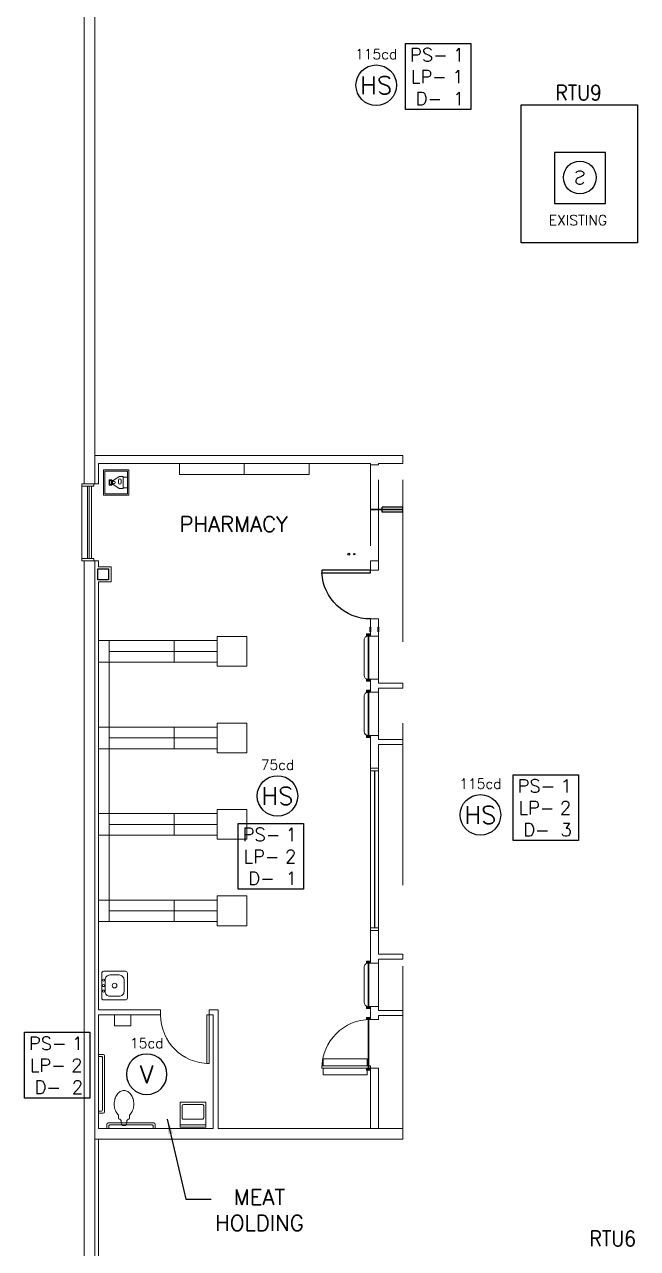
# Model space of a CAD drawing. Header units: inches. Extents: x 0 to 5040, y 0 to 3600.
# Drawn here: x 1580 to 2034, y 991 to 1897 of the extents above; entities that cross this region are included whole.
import ezdxf
from ezdxf.enums import TextEntityAlignment as Align

# ---------------------------------------------------------------- set-up
doc = ezdxf.new("R2010")
doc.units = ezdxf.units.IN
doc.header["$LTSCALE"] = 240
doc.header["$MEASUREMENT"] = 0
doc.linetypes.add('XFLOOR$0$base-fp$0$DASHED', pattern=[0.75, 0.5, -0.25])
doc.linetypes.add('XFLOOR$0$base-fp$0$HIDDEN', pattern=[0.375, 0.25, -0.125])
doc.layers.get('0').update_dxf_attribs({"linetype": 'CONTINUOUS'})
for name, color, linetype in [('A010-001$0$G-ANNO-SYMB', 3, 'CONTINUOUS'), ('EFP10-R$0$G-ANNO-TEXT', 2, 'CONTINUOUS'), ('INITIATING', 4, 'CONTINUOUS'), ('LEADER', 4, 'CONTINUOUS'), ('NOTIFICATION', 6, 'CONTINUOUS'), ('XFLOOR$0$base-fp$0$A-GLAZ-INTR', 8, 'CONTINUOUS'), ('XFLOOR$0$base-fp$0$S-COLS_EXST', 8, 'CONTINUOUS')]:
    doc.layers.add(name, color=color, linetype=linetype)
for name, color, linetype, lineweight in [('XFLOOR$0$base-fp$0$A-DOOR-INTR', 8, 'CONTINUOUS', 25), ('XFLOOR$0$base-fp$0$A-DOOR-INTR_EXST', 8, 'CONTINUOUS', 18), ('XFLOOR$0$base-fp$0$A-EQPM-EXTR_EXST', 8, 'CONTINUOUS', 18), ('XFLOOR$0$base-fp$0$A-EQPM-INTR_EXST', 8, 'CONTINUOUS', 18), ('XFLOOR$0$base-fp$0$A-FLOR-CMIL', 8, 'CONTINUOUS', 25), ('XFLOOR$0$base-fp$0$A-FLOR-PFIX_EXST', 8, 'CONTINUOUS', 18), ('XFLOOR$0$base-fp$0$A-GLAZ-EXTR_EXST', 8, 'CONTINUOUS', 18), ('XFLOOR$0$base-fp$0$A-GLAZ-INTR_EXST', 8, 'CONTINUOUS', 18), ('XFLOOR$0$base-fp$0$A-SOFF-INTR_EXST', 8, 'XFLOOR$0$base-fp$0$HIDDEN', 18), ('XFLOOR$0$base-fp$0$A-WALL-EXTR_EXST', 8, 'CONTINUOUS', 18), ('XFLOOR$0$base-fp$0$A-WALL-INTR', 8, 'CONTINUOUS', 35), ('XFLOOR$0$base-fp$0$A-WALL-INTR_EXST', 8, 'CONTINUOUS', 18), ('XFLOOR$0$base-fp$0$A-WALL-PHTI', 8, 'CONTINUOUS', 25)]:
    doc.layers.add(name, color=color, linetype=linetype, lineweight=lineweight)
doc.styles.add('A010-001$0$SIMPLEX', font='simplex.shx')
doc.styles.add('EFP10-R$0$SIMPLEX', font='simplex.shx', dxfattribs={"height": 11.25})
doc.styles.add('NORMAL', font='romans.shx')
doc.styles.add('ROMANS', font='romans.shx', dxfattribs={"width": 0.9})
doc.styles.add('SIMPLEX', font='simplex.shx', dxfattribs={"height": 0.09375})
doc.dimstyles.new('A010-001$0$WDS-DIMSTYLE$7', dxfattribs={"dimscale": 120, "dimtxt": 0.09375, "dimasz": 0.09375, "dimexe": 0.09375, "dimexo": 0.0625, "dimgap": 0.09375, "dimtad": 1, "dimzin": 11, "dimdsep": 46, "dimtxsty": 'A010-001$0$SIMPLEX', "dimcen": 0, "dimdle": 0.09375, "dimclrd": 1, "dimclre": 1, "dimclrt": 256, "dimadec": 0, "dimazin": 0, "dimtfac": 1, "dimtmove": 0, "dimatfit": 3, "dimfxl": 1, "dimtolj": 1, "dimtzin": 2, "dimarcsym": 0})

# ---------------------------------------------------------------- blocks, each defined once
blk = doc.blocks.new('XFLOOR$0$base-fp$0$A-FP-PH1 32M$0$a-wcv')
for p, q in [((4, 2), (5, 2)), ((7, 4), (9.65, 4)), ((4, -2), (5, -2)), ((7, -4), (9.65, -4))]:
    blk.add_line(p, q)
for centre, radius, start, end in [((4, 0), 2, 90, 270), ((5, 4), 2, 270, 0), ((15.78, -1.63), 8.32, 125.9633, 137.44668), ((16.77, -2.98), 10, 115.83797, 126.00249), ((17.49, -4.45), 11.63, 106.69701, 115.88218), ((17.88, -5.7), 12.95, 98.18654, 106.73912), ((17.99, -6.43), 13.68, 89.98098, 98.22575), ((18, -6.43), 13.68, 81.81578, 90.01873), ((18.11, -5.71), 12.95, 73.34828, 81.85439), ((18.49, -4.47), 11.65, 64.26072, 73.38973), ((19.21, -3), 10.03, 54.21094, 64.30426), ((20.19, -1.66), 8.36, 42.85688, 54.24978), ((21.24, -0.68), 6.92, 29.94782, 42.87322), ((22.14, -0.16), 5.88, 15.51177, 29.91406), ((22.66, 0), 5.34, 0.06529, 15.4133), ((22.66, 0.01), 5.34, 344.5867, 359.93471), ((5, -4), 2, 0, 90), ((15.79, 1.64), 8.33, 222.59335, 234.06479), ((16.77, 2.99), 10, 234.02565, 244.18077), ((17.49, 4.46), 11.64, 244.13665, 253.31442), ((17.88, 5.71), 12.95, 253.2724, 261.81885), ((17.99, 6.43), 13.68, 261.77972, 270.01898), ((18, 6.43), 13.68, 269.98127, 278.18422), ((18.11, 5.72), 12.95, 278.14561, 286.65172), ((18.49, 4.47), 11.65, 286.61027, 295.73928), ((19.21, 3.01), 10.03, 295.69574, 305.78906), ((20.19, 1.66), 8.36, 305.75022, 317.14312), ((21.24, 0.68), 6.92, 317.12678, 330.05218), ((22.14, 0.16), 5.88, 330.08594, 344.48823)]:
    blk.add_arc(centre, radius, start, end)
blk = doc.blocks.new('XFLOOR$0$base-fp$0$A-SINK')
for p, q in [((-9.125, 9.5), (9.125, 9.5)), ((-10.625, -8), (-10.625, 8)), ((10.625, -8), (10.625, 8)), ((-9.125, -9.5), (9.125, -9.5))]:
    blk.add_line(p, q)
blk.add_lwpolyline([(-4.375, 7), (4.375, 7, -0.4142136), (7.875, 3.5), (7.875, -3.5, -0.4142136), (4.375, -7), (-4.375, -7, -0.4142136), (-7.875, -3.5), (-7.875, 3.5, -0.4142136)], format="xyb", close=True)
for centre, radius in [((-4, 8.25), 0.75), ((0, 0), 1.75), ((0, 8.25), 0.75), ((4, 8.25), 0.75)]:
    blk.add_circle(centre, radius)
for centre, start, end in [((-9.125, 8), 90, 180), ((9.125, 8), 0, 90), ((-9.125, -8), 180, 270), ((9.125, -8), 270, 0)]:
    blk.add_arc(centre, 1.5, start, end)
blk = doc.blocks.new('XFLOOR$0$base-fp$0$A-DI3-0')
at = {"color": 0, "linetype": 'ByBlock', "lineweight": -2}
blk.add_lwpolyline([(0, 0), (0, 36), (1.75, 36), (1.75, 0)], close=True, dxfattribs=at)
blk.add_arc((0, 0.04), 36, 359.93227, 87.21373, dxfattribs=at)
blk = doc.blocks.new('XFLOOR')
at = {"layer": 'XFLOOR$0$base-fp$0$A-DOOR-INTR_EXST', "color": 8}
for p, q in [((170.02, 1384.09), (173.02, 1384.09)), ((170.02, 1382.59), (170.02, 1384.09)), ((170.5, 1382.59), (170.02, 1382.59)), ((170.25, 1382.81), (170.25, 1383.86)), ((170.25, 1383.86), (172.8, 1383.86)), ((170.5, 1382.81), (170.25, 1382.81)), ((170.5, 1382.81), (170.5, 1382.59)), ((170.88, 1383.61), (170.88, 1382.94)), ((172.2, 1383.61), (170.88, 1383.61)), ((170.88, 1382.94), (172.2, 1382.94)), ((171.29, 1350.24), (171.29, 1382.94)), ((171.79, 1382.94), (171.79, 1350.24)), ((172.2, 1382.94), (172.2, 1383.61)), ((172.8, 1382.81), (172.53, 1382.81)), ((172.53, 1382.81), (172.53, 1382.59)), ((173.02, 1382.59), (172.53, 1382.59)), ((172.8, 1383.86), (172.8, 1382.81)), ((173.02, 1384.09), (173.02, 1382.59)), ((170.02, 1350.59), (170.02, 1349.09)), ((170.5, 1350.59), (170.02, 1350.59)), ((170.5, 1350.36), (170.25, 1350.36)), ((170.25, 1350.36), (170.25, 1349.31)), ((170.5, 1350.36), (170.5, 1350.59)), ((170.88, 1350.24), (172.2, 1350.24)), ((170.88, 1349.56), (170.88, 1350.24)), ((172.2, 1350.24), (172.2, 1349.56)), ((173.02, 1350.59), (172.53, 1350.59)), ((172.53, 1350.36), (172.53, 1350.59)), ((172.8, 1350.36), (172.53, 1350.36)), ((172.8, 1349.31), (172.8, 1350.36)), ((173.02, 1349.09), (173.02, 1350.59)), ((170.02, 1349.09), (173.02, 1349.09)), ((170.02, 1340.96), (170.02, 1342.46)), ((170.02, 1342.46), (173.02, 1342.46)), ((170.5, 1340.96), (170.02, 1340.96)), ((170.25, 1349.31), (172.8, 1349.31)), ((170.25, 1342.24), (172.8, 1342.24)), ((170.25, 1341.19), (170.25, 1342.24)), ((170.5, 1341.19), (170.25, 1341.19)), ((170.5, 1341.19), (170.5, 1340.96)), ((172.2, 1349.56), (170.88, 1349.56)), ((172.2, 1341.99), (170.88, 1341.99)), ((170.88, 1341.99), (170.88, 1341.31)), ((170.88, 1341.31), (172.2, 1341.31)), ((171.29, 1308.61), (171.29, 1341.31)), ((171.79, 1341.31), (171.79, 1308.61)), ((172.2, 1341.31), (172.2, 1341.99)), ((172.53, 1341.19), (172.53, 1340.96)), ((172.8, 1341.19), (172.53, 1341.19)), ((173.02, 1340.96), (172.53, 1340.96)), ((172.8, 1342.24), (172.8, 1341.19)), ((173.02, 1342.46), (173.02, 1340.96)), ((170.02, 1308.96), (170.02, 1307.46)), ((170.5, 1308.96), (170.02, 1308.96)), ((170.02, 1307.46), (173.02, 1307.46)), ((170.5, 1308.74), (170.25, 1308.74)), ((170.25, 1308.74), (170.25, 1307.69)), ((170.25, 1307.69), (172.8, 1307.69)), ((170.5, 1308.74), (170.5, 1308.96)), ((170.88, 1308.61), (172.2, 1308.61)), ((170.88, 1307.94), (170.88, 1308.61)), ((172.2, 1307.94), (170.88, 1307.94)), ((172.2, 1308.61), (172.2, 1307.94)), ((173.02, 1308.96), (172.53, 1308.96)), ((172.53, 1308.74), (172.53, 1308.96)), ((172.8, 1308.74), (172.53, 1308.74)), ((172.8, 1307.69), (172.8, 1308.74)), ((173.02, 1307.46), (173.02, 1308.96)), ((171.29, 1108.11), (171.29, 1140.81)), ((171.79, 1140.81), (171.79, 1108.11)), ((51.77, 1102.21), (51.77, 1066.21)), ((53.52, 1102.21), (51.77, 1102.21)), ((53.52, 1066.21), (53.52, 1102.21)), ((171.29, 1062.49), (171.29, 1099.19)), ((171.79, 1099.19), (171.79, 1062.49)), ((170.52, 1069.71), (138.02, 1069.71)), ((138.02, 1064.59), (138.02, 1069.71)), ((170.52, 1064.59), (170.52, 1069.71)), ((51.77, 1066.21), (53.52, 1066.21)), ((137.02, 1064.59), (173.02, 1064.59)), ((137.02, 1062.84), (137.02, 1064.59)), ((173.02, 1062.84), (137.02, 1062.84)), ((138.02, 1062.84), (138.02, 1057.71)), ((170.52, 1062.84), (170.52, 1057.71)), ((170.88, 1061.81), (170.88, 1062.49)), ((170.88, 1062.49), (172.2, 1062.49)), ((172.2, 1061.81), (170.88, 1061.81)), ((172.2, 1062.49), (172.2, 1061.81)), ((173.02, 1062.84), (173.02, 1064.59)), ((170.52, 1057.71), (138.02, 1057.71))]:
    blk.add_line(p, q, dxfattribs=at)
for points in [[(172.8, 1140.69), (172.53, 1140.69), (172.53, 1140.46), (173.02, 1140.46), (173.02, 1141.96), (170.02, 1141.96), (170.02, 1140.46), (170.5, 1140.46), (170.5, 1140.69), (170.25, 1140.69), (170.25, 1141.74), (172.8, 1141.74), (172.8, 1140.69)], [(170.02, 1106.96), (173.02, 1106.96), (173.02, 1108.46), (172.53, 1108.46), (172.53, 1108.24), (172.8, 1108.24), (172.8, 1107.19), (170.25, 1107.19), (170.25, 1108.24), (170.5, 1108.24), (170.5, 1108.46), (170.02, 1108.46), (170.02, 1106.96)], [(172.8, 1099.06), (172.53, 1099.06), (172.53, 1098.84), (173.02, 1098.84), (173.02, 1100.34), (170.02, 1100.34), (170.02, 1098.84), (170.5, 1098.84), (170.5, 1099.06), (170.25, 1099.06), (170.25, 1100.11), (172.8, 1100.11), (172.8, 1099.06)]]:
    blk.add_lwpolyline(points, dxfattribs=at)
for points in [[(172.2, 1140.81), (172.2, 1141.49), (170.88, 1141.49), (170.88, 1140.81)], [(172.2, 1107.44), (170.88, 1107.44), (170.88, 1108.11), (172.2, 1108.11)], [(172.2, 1099.19), (172.2, 1099.86), (170.88, 1099.86), (170.88, 1099.19)], [(170.02, 1062.84), (170.02, 1061.34), (173.02, 1061.34), (173.02, 1062.84), (172.53, 1062.84), (172.53, 1062.61), (172.8, 1062.61), (172.8, 1061.56), (170.25, 1061.56), (170.25, 1062.61), (170.5, 1062.61), (170.5, 1062.84)]]:
    blk.add_lwpolyline(points, close=True, dxfattribs=at)
for centre, start, end in [((53.53, 1102.21), 180.00416, 269.99584), ((173.03, 1062.83), 90.00416, 179.99584)]:
    blk.add_arc(centre, 36, start, end, dxfattribs=at)
at = {"layer": 'XFLOOR$0$base-fp$0$A-EQPM-EXTR_EXST', "color": 8}
for p, q in [((-18.76, 1496.21), (-18.76, 1497.71)), ((-18.76, 1496.21), (-18.76, 1494.71)), ((-18.51, 1496.96), (-13.01, 1500.71)), ((-18.51, 1496.21), (-18.51, 1496.96)), ((-18.51, 1496.21), (-18.51, 1495.46)), ((-18.51, 1495.46), (-13.01, 1491.71)), ((-13.51, 1497.96), (-13.51, 1495.96)), ((-10.01, 1500.71), (-13.01, 1500.71)), ((-11.51, 1497.96), (-11.51, 1495.96)), ((-10.01, 1500.71), (-10.01, 1496.21)), ((-7.01, 1500.21), (-10.01, 1500.21)), ((-10.01, 1491.71), (-10.01, 1496.21)), ((-7.01, 1500.21), (-7.01, 1496.21)), ((-7.01, 1492.21), (-7.01, 1496.21)), ((-10.01, 1491.71), (-13.01, 1491.71)), ((-7.01, 1492.21), (-10.01, 1492.21))]:
    blk.add_line(p, q, dxfattribs=at)
at = {"layer": 'XFLOOR$0$base-fp$0$A-EQPM-EXTR_EXST', "color": 8, "flags": 128}
for points in [[(-20.01, 1496.21), (-20.01, 1497.71), (-17.41, 1497.71)], [(-20.01, 1496.21), (-20.01, 1494.71), (-17.41, 1494.71)]]:
    blk.add_lwpolyline(points, dxfattribs=at)
at = {"layer": 'XFLOOR$0$base-fp$0$A-EQPM-EXTR_EXST', "color": 8}
blk.add_circle((-17.01, 1496.21), 1, dxfattribs=at)
for centre, start, end in [((-12.51, 1497.96), 0, 180), ((-12.51, 1495.96), 180, 0)]:
    blk.add_arc(centre, 1, start, end, dxfattribs=at)
at = {"layer": 'XFLOOR$0$base-fp$0$A-EQPM-INTR_EXST', "color": 8}
for p, q in [((-24.76, 1505.59), (-6.01, 1505.59)), ((-24.76, 1486.84), (-24.76, 1505.59)), ((-23.76, 1504.59), (-7.01, 1504.59)), ((-23.76, 1487.84), (-23.76, 1504.59)), ((-7.01, 1504.59), (-7.01, 1487.84)), ((-6.01, 1505.59), (-6.01, 1486.84)), ((31.52, 1502.21), (31.52, 1510.21)), ((79.52, 1502.21), (79.52, 1510.21)), ((127.52, 1502.21), (127.52, 1510.21)), ((-20.39, 1494.21), (-20.39, 1498.21)), ((-20.39, 1498.21), (-18.39, 1498.21)), ((-18.39, 1498.21), (-18.39, 1494.21)), ((127.52, 1502.21), (31.52, 1502.21)), ((-6.01, 1486.84), (-24.76, 1486.84)), ((-7.01, 1487.84), (-23.76, 1487.84)), ((-18.39, 1494.21), (-20.39, 1494.21)), ((173.02, 1436.71), (173.02, 1438.21)), ((-28.48, 1379.21), (59.52, 1379.21)), ((-28.48, 1363.21), (-28.48, 1379.21)), ((-20.48, 1171.21), (-20.48, 1379.21)), ((27.52, 1363.21), (27.52, 1379.21)), ((59.52, 1360.21), (59.52, 1382.21)), ((81.52, 1382.21), (59.52, 1382.21)), ((81.52, 1360.21), (81.52, 1382.21)), ((168.27, 1353.59), (168.27, 1379.59)), ((171.27, 1382.59), (179.02, 1382.59)), ((179.02, 1382.59), (179.02, 1350.59)), ((59.52, 1371.21), (-20.48, 1371.21)), ((-28.48, 1363.21), (59.52, 1363.21)), ((59.52, 1360.21), (81.52, 1360.21)), ((179.02, 1350.59), (171.27, 1350.59)), ((171.27, 1340.96), (179.02, 1340.96)), ((179.02, 1340.96), (179.02, 1308.96)), ((168.27, 1311.96), (168.27, 1337.96)), ((-28.48, 1299.21), (-28.48, 1315.21)), ((-28.48, 1315.21), (59.52, 1315.21)), ((27.52, 1299.21), (27.52, 1315.21)), ((81.52, 1318.21), (59.52, 1318.21)), ((59.52, 1296.21), (59.52, 1318.21)), ((81.52, 1296.21), (81.52, 1318.21)), ((59.52, 1307.21), (-20.48, 1307.21)), ((179.02, 1308.96), (171.27, 1308.96)), ((-28.48, 1299.21), (59.52, 1299.21)), ((59.52, 1296.21), (81.52, 1296.21)), ((-28.48, 1235.21), (-28.48, 1251.21)), ((-28.48, 1251.21), (59.52, 1251.21)), ((27.52, 1235.21), (27.52, 1251.21)), ((81.52, 1254.21), (59.52, 1254.21)), ((59.52, 1232.21), (59.52, 1254.21)), ((81.52, 1232.21), (81.52, 1254.21)), ((59.52, 1243.21), (-20.48, 1243.21)), ((-28.48, 1235.21), (59.52, 1235.21)), ((59.52, 1232.21), (81.52, 1232.21)), ((-28.48, 1187.21), (59.52, 1187.21)), ((-28.48, 1171.21), (-28.48, 1187.21)), ((27.52, 1171.21), (27.52, 1187.21)), ((81.52, 1190.21), (59.52, 1190.21)), ((59.52, 1168.21), (59.52, 1190.21)), ((81.52, 1168.21), (81.52, 1190.21)), ((59.52, 1179.21), (-20.48, 1179.21)), ((-28.48, 1171.21), (59.52, 1171.21)), ((59.52, 1168.21), (81.52, 1168.21)), ((168.27, 1111.46), (168.27, 1137.46)), ((171.27, 1140.46), (179.02, 1140.46)), ((179.02, 1140.46), (179.02, 1108.46)), ((179.02, 1108.46), (171.27, 1108.46)), ((-16.48, 1102.21), (-4.48, 1102.21)), ((-16.48, 1094.21), (-16.48, 1102.21)), ((-4.48, 1102.21), (-4.48, 1094.21)), ((-4.48, 1094.21), (-16.48, 1094.21)), ((-24.98, 1072.96), (-28.48, 1072.96)), ((-28.48, 1071.46), (-26.23, 1071.46)), ((-25.48, 1070.71), (-25.48, 1031.71)), ((-23.98, 1030.46), (-23.98, 1071.96)), ((-26.23, 1030.96), (-28.48, 1030.96)), ((-28.48, 1029.46), (-24.98, 1029.46)), ((-22.23, 1018.22), (-22.23, 1021.22)), ((-21.23, 1022.22), (12.52, 1022.22)), ((-20.73, 1019.97), (-20.73, 1018.22)), ((11.27, 1020.72), (-19.98, 1020.72)), ((12.02, 1018.22), (12.02, 1019.97)), ((13.52, 1021.22), (13.52, 1018.22))]:
    blk.add_line(p, q, dxfattribs=at)
for centre, radius, start, end in [((171.27, 1379.59), 2.99, 89.88741, 180.11259), ((171.27, 1353.59), 3, 180.01478, 269.98522), ((171.27, 1337.97), 2.99, 89.88741, 180.11259), ((171.27, 1311.96), 3, 180.01478, 269.98522), ((171.27, 1137.47), 2.99, 89.88741, 180.11259), ((171.27, 1111.46), 3, 180.01478, 269.98522), ((-26.22, 1070.72), 0.747, 359.76027, 90.23973), ((-24.98, 1071.96), 1, 0.01478, 89.98522), ((-26.23, 1031.72), 0.754, 270.26882, 359.73118), ((-24.98, 1030.46), 1, 270.01478, 359.98522), ((-21.23, 1021.22), 1, 90.01478, 179.98522), ((-19.98, 1019.97), 0.747, 89.76027, 180.23973), ((11.28, 1019.97), 0.747, 359.76027, 90.23973), ((12.52, 1021.22), 1, 0.01478, 89.98522)]:
    blk.add_arc(centre, radius, start, end, dxfattribs=at)
at = {"layer": 'XFLOOR$0$base-fp$0$A-FLOR-CMIL', "color": 8}
for centre, radius in [((157.02, 1443.21), 0.75), ((161.02, 1443.21), 0.438)]:
    blk.add_circle(centre, radius, dxfattribs=at)
at = {"layer": 'XFLOOR$0$base-fp$0$A-FLOR-PFIX_EXST', "color": 8}
for p, q in [((32.02, 1019.21), (32.02, 1037.71)), ((32.02, 1037.71), (51.02, 1037.71)), ((33.52, 1025.97), (33.52, 1034.96)), ((34.52, 1035.96), (48.52, 1035.96)), ((49.52, 1034.96), (49.52, 1025.97)), ((51.02, 1037.71), (51.02, 1019.21)), ((48.52, 1024.96), (34.52, 1024.96)), ((32.02, 1020.71), (51.02, 1020.71)), ((32.02, 1019.21), (51.02, 1019.21))]:
    blk.add_line(p, q, dxfattribs=at)
for centre, radius, start, end in [((34.52, 1034.96), 1, 90.01478, 179.98522), ((48.52, 1034.96), 1, 0.01478, 89.98522), ((34.52, 1025.96), 0.994, 179.63266, 270.36734), ((48.53, 1025.96), 0.994, 269.63266, 0.36734)]:
    blk.add_arc(centre, radius, start, end, dxfattribs=at)
at = {"layer": 'XFLOOR$0$base-fp$0$A-GLAZ-EXTR_EXST', "color": 8}
for p, q in [((-40.73, 1438.21), (-40.73, 1495.21)), ((-40.73, 1495.21), (-30.98, 1495.21)), ((-31.73, 1493.46), (-31.73, 1495.21)), ((-40.73, 1493.46), (-31.73, 1493.46)), ((-36.63, 1439.96), (-36.63, 1493.46)), ((-35.23, 1439.96), (-35.23, 1493.46)), ((-33.48, 1439.96), (-33.48, 1493.46)), ((-31.73, 1439.96), (-40.73, 1439.96)), ((-40.73, 1438.21), (-31.73, 1438.21)), ((-31.73, 1438.21), (-31.73, 1439.96))]:
    blk.add_line(p, q, dxfattribs=at)
at = {"layer": 'XFLOOR$0$base-fp$0$A-GLAZ-INTR', "color": 8}
for p, q in [((197.02, 1476.15), (172.96, 1476.15)), ((197.02, 1475.9), (172.96, 1475.9))]:
    blk.add_line(p, q, dxfattribs=at)
at = {"layer": 'XFLOOR$0$base-fp$0$A-GLAZ-INTR_EXST', "color": 8}
for p, q in [((173.02, 1164.71), (173.02, 1284.71)), ((179.02, 1282.71), (173.02, 1282.71)), ((176.02, 1166.71), (176.02, 1282.71)), ((176.27, 1166.71), (176.27, 1282.71)), ((179.02, 1164.71), (179.02, 1284.71)), ((173.02, 1166.71), (179.02, 1166.71))]:
    blk.add_line(p, q, dxfattribs=at)
at = {"layer": 'XFLOOR$0$base-fp$0$A-SOFF-INTR_EXST', "color": 8}
for p, q in [((173.02, 1509.21), (173.02, 1438.21)), ((179.02, 1438.21), (179.02, 1509.21))]:
    blk.add_line(p, q, dxfattribs=at)
at = {"layer": 'XFLOOR$0$base-fp$0$A-SOFF-INTR_EXST', "color": 8, "linetype": 'XFLOOR$0$base-fp$0$DASHED'}
blk.add_line((197.02, 1018.21), (197.02, 1510.21), dxfattribs=at)
at = {"layer": 'XFLOOR$0$base-fp$0$A-WALL-EXTR_EXST', "color": 8}
for p, q in [((-38.98, 2302.21), (-38.98, 1495.21)), ((-30.98, 2294.21), (-30.98, 1495.21)), ((-38.98, 1438.21), (-38.98, 374.21)), ((-30.98, 1438.21), (-30.98, 382.21))]:
    blk.add_line(p, q, dxfattribs=at)
at = {"layer": 'XFLOOR$0$base-fp$0$A-WALL-INTR', "color": 8}
for p, q in [((173.02, 1385.59), (173.02, 1389.21)), ((179.02, 1385.59), (179.02, 1389.21))]:
    blk.add_line(p, q, dxfattribs=at)
at = {"layer": 'XFLOOR$0$base-fp$0$A-WALL-INTR_EXST', "color": 8}
for p, q in [((197.02, 1516.21), (-30.98, 1516.21)), ((197.02, 1510.21), (197.02, 1516.21)), ((173.02, 1510.21), (-28.48, 1510.21)), ((-28.48, 1495.21), (-28.48, 1510.21)), ((179.02, 1509.21), (173.02, 1509.21)), ((197.02, 1510.21), (179.02, 1510.21)), ((179.02, 1509.21), (179.02, 1510.21)), ((-31.73, 1495.21), (-28.48, 1495.21)), ((-38.98, 1438.21), (-28.48, 1438.21)), ((-28.48, 1433.71), (-28.48, 1438.21)), ((-19.1, 1433.71), (-28.48, 1433.71)), ((-19.1, 1422.71), (-19.1, 1433.71)), ((173.02, 1438.21), (173.02, 1431.21)), ((179.02, 1438.21), (173.02, 1438.21)), ((179.02, 1438.21), (179.02, 1431.21)), ((-28.48, 1105.84), (-28.48, 1422.71)), ((-19.1, 1422.71), (-28.48, 1422.71)), ((179.02, 1431.21), (173.02, 1431.21)), ((179.02, 1395.21), (173.02, 1395.21)), ((173.02, 1389.21), (173.02, 1395.21)), ((179.02, 1389.21), (179.02, 1395.21)), ((173.02, 1382.59), (173.02, 1385.59)), ((179.02, 1382.59), (179.02, 1385.59)), ((173.02, 1340.96), (173.02, 1350.59)), ((179.02, 1347.59), (179.02, 1350.59)), ((197.02, 1347.59), (179.02, 1347.59)), ((197.02, 1343.96), (179.02, 1343.96)), ((179.02, 1340.96), (179.02, 1343.96)), ((197.02, 1347.59), (197.02, 1343.96)), ((173.02, 1284.71), (173.02, 1308.96)), ((179.02, 1308.96), (179.02, 1305.96)), ((197.02, 1305.96), (179.02, 1305.96)), ((197.02, 1305.96), (197.02, 1302.34)), ((197.02, 1302.34), (179.02, 1302.34)), ((179.02, 1284.71), (179.02, 1302.34)), ((173.02, 1284.71), (179.02, 1284.71)), ((173.02, 1164.71), (173.02, 1140.46)), ((179.02, 1164.71), (173.02, 1164.71)), ((179.02, 1164.71), (179.02, 1147.09)), ((197.02, 1147.09), (179.02, 1147.09)), ((197.02, 1143.46), (179.02, 1143.46)), ((179.02, 1143.46), (179.02, 1140.46)), ((197.02, 1147.09), (197.02, 1143.46)), ((-28.48, 1105.84), (17.52, 1105.84)), ((17.52, 1102.21), (17.52, 1105.84)), ((53.52, 1102.21), (53.52, 1105.84)), ((53.52, 1105.84), (60.15, 1105.84)), ((60.15, 1105.84), (60.15, 1018.21)), ((173.02, 1108.46), (173.02, 1098.84)), ((179.02, 1108.46), (173.02, 1108.46)), ((179.02, 1108.46), (179.02, 1105.46)), ((197.02, 1105.46), (179.02, 1105.46)), ((197.02, 1105.46), (197.02, 1101.84)), ((-28.48, 1102.21), (17.52, 1102.21)), ((-28.48, 1018.21), (-28.48, 1102.21)), ((53.52, 1102.21), (56.52, 1102.21)), ((56.52, 1018.21), (56.52, 1102.21)), ((179.02, 1098.84), (173.02, 1098.84)), ((197.02, 1101.84), (179.02, 1101.84)), ((179.02, 1101.84), (179.02, 1098.84)), ((173.02, 1018.21), (173.02, 1062.84)), ((179.02, 1062.84), (173.02, 1062.84)), ((179.02, 1018.21), (179.02, 1062.84)), ((-28.48, 1018.21), (56.52, 1018.21)), ((60.15, 1018.21), (197.02, 1018.21)), ((197.02, 1010.21), (197.02, 1018.21)), ((-30.98, 1010.21), (197.02, 1010.21)), ((-28.48, 1010.21), (-28.48, 574.21))]:
    blk.add_line(p, q, dxfattribs=at)
at = {"layer": 'XFLOOR$0$base-fp$0$A-WALL-INTR_EXST', "color": 8, "linetype": 'XFLOOR$0$base-fp$0$DASHED'}
blk.add_line((173.02, 1509.21), (173.02, 1510.21), dxfattribs=at)
at = {"layer": 'XFLOOR$0$base-fp$0$A-WALL-PHTI', "color": 8}
for p, q in [((197.02, 1477.84), (181.52, 1477.84)), ((181.52, 1474.21), (181.52, 1477.84)), ((197.02, 1474.21), (197.02, 1477.84)), ((197.02, 1474.21), (181.52, 1474.21))]:
    blk.add_line(p, q, dxfattribs=at)
at = {"layer": 'XFLOOR$0$base-fp$0$S-COLS_EXST', "color": 8}
for p, q in [((-28.98, 1432.21), (-20.98, 1432.21)), ((-28.98, 1424.21), (-28.98, 1432.21)), ((-20.98, 1432.21), (-20.98, 1424.21)), ((-20.98, 1424.21), (-28.98, 1424.21))]:
    blk.add_line(p, q, dxfattribs=at)
at = {"layer": 'XFLOOR$0$base-fp$0$A-DOOR-INTR', "color": 8, "xscale": -1, "rotation": 90}
blk.add_blockref('XFLOOR$0$base-fp$0$A-DI3-0', (173.02, 1431.21), dxfattribs=at)
at = {"layer": 'XFLOOR$0$base-fp$0$A-FLOR-PFIX_EXST', "color": 8, "rotation": 90}
blk.add_blockref('XFLOOR$0$base-fp$0$A-SINK', (-16.48, 1123.84), dxfattribs=at)
at = {"layer": 'XFLOOR$0$base-fp$0$A-FLOR-PFIX_EXST', "color": 8, "xscale": -1, "rotation": 270}
blk.add_blockref('XFLOOR$0$base-fp$0$A-FP-PH1 32M$0$a-wcv', (-9.48, 1018.21), dxfattribs=at)
blk = doc.blocks.new('PC2R')
at = {"layer": 'NOTIFICATION'}
blk.add_circle((0, 0), 0.125, dxfattribs=at)
at = {"layer": 'NOTIFICATION', "color": 2, "style": 'ROMANS'}
blk.add_text('HS', height=0.10938, dxfattribs=at).set_placement((0, 0), align=Align.MIDDLE)
blk.add_attdef('115CD', text='', height=0.0625, dxfattribs=at).set_placement((0, 0.1609), align=Align.CENTER)
blk = doc.blocks.new('SCR')
at = {"layer": 'NOTIFICATION'}
blk.add_circle((0, 0), 0.125, dxfattribs=at)
at = {"layer": 'NOTIFICATION', "color": 2, "style": 'ROMANS'}
blk.add_text('V', height=0.1094, dxfattribs=at).set_placement((0, 0), align=Align.MIDDLE)
blk.add_attdef('115CD', text='', height=0.0625, dxfattribs=at).set_placement((0, 0.1609), align=Align.CENTER)
blk = doc.blocks.new('A$C5E320BCF')
at = {"layer": 'NOTIFICATION'}
blk.add_lwpolyline([(0, 0.4062), (0.4024, 0.4062), (0.4024, 0), (0, 0)], close=True, dxfattribs=at)
at = {"layer": 'NOTIFICATION', "color": 2, "insert": (0.1437, 0.2022), "char_height": 0.08097, "width": 0.676855, "attachment_point": 5, "style": 'NORMAL'}
blk.add_mtext('PS-\\PLP-\\PD-', dxfattribs=at)
at = {"layer": 'NOTIFICATION', "color": 2, "style": 'NORMAL', "flags": 4}
for tag, p in [('PS', (0.2955, 0.3371)), ('LP', (0.2955, 0.2022)), ('D', (0.2955, 0.0672))]:
    blk.add_attdef(tag, text='', height=0.081, dxfattribs=at).set_placement(p, align=Align.MIDDLE_LEFT)
blk = doc.blocks.new('D4120')
at = {"layer": 'INITIATING'}
blk.add_lwpolyline([(-0.156, -0.1592), (0.1584, -0.1592), (0.1584, 0.1551), (-0.156, 0.1551)], close=True, dxfattribs=at)
blk.add_circle((0, 0), 0.1013, dxfattribs=at)
at = {"layer": 'INITIATING', "color": 2, "style": 'SIMPLEX', "text_generation_flag": 2, "flags": 8}
blk.add_attdef('S', text='', height=0.081, dxfattribs=at).set_placement((0, 0), align=Align.MIDDLE_CENTER)

msp = doc.modelspace()

# ---------------------------------------------------------------- linework, layer by layer
at = {"color": 2}
msp.add_lwpolyline([(1948.14, 1837.14), (2034.39, 1837.14), (2034.39, 1735.02), (1948.14, 1735.02)], close=True, dxfattribs=at)

# ---------------------------------------------------------------- block references
ref = msp.add_blockref('D4120', (1991.68, 1783.45), dxfattribs=dict(xscale=120, yscale=120, zscale=120))
ref.add_attrib('S', 'S', dxfattribs={"layer": 'INITIATING', "color": 2, "height": 9.72, "style": 'SIMPLEX', "text_generation_flag": 2}).set_placement((1991.68, 1783.45), align=Align.MIDDLE_CENTER)
at = {"layer": 'LEADER'}
msp.add_blockref('XFLOOR', (1663.69, 61.54), dxfattribs=at)
at = {"layer": 'NOTIFICATION', "xscale": 120, "yscale": 120, "zscale": 120}
for p, values in [((1840.92, 1851.75), {'115CD': '115cd'}), ((1767.82, 1325.75), {'115CD': '75cd'}), ((1918.06, 1311.75), {'115CD': '115cd'})]:
    msp.add_blockref('PC2R', p, dxfattribs=at).add_auto_attribs(values)
at = {"layer": 'NOTIFICATION'}
ref = msp.add_blockref('A$C5E320BCF', (1862.69, 1833.8), dxfattribs=dict(at, xscale=120, yscale=120, zscale=120))
ref.add_attrib('PS', '1', dxfattribs={"color": 2, "height": 9.72, "style": 'NORMAL', "flags": 4}).set_placement((1897.79, 1874.25), align=Align.MIDDLE_LEFT)
ref.add_attrib('LP', '1', dxfattribs={"color": 2, "height": 9.72, "style": 'NORMAL', "flags": 4}).set_placement((1897.31, 1858.06), align=Align.MIDDLE_LEFT)
ref.add_attrib('D', '1', dxfattribs={"color": 2, "height": 9.72, "style": 'NORMAL', "flags": 4}).set_placement((1897.79, 1841.86), align=Align.MIDDLE_LEFT)
ref = msp.add_blockref('A$C5E320BCF', (1942.32, 1292.68), dxfattribs=dict(at, xscale=120, yscale=120, zscale=120))
ref.add_attrib('PS', '1', dxfattribs={"color": 2, "height": 9.72, "style": 'NORMAL', "flags": 4}).set_placement((1977.42, 1333.14), align=Align.MIDDLE_LEFT)
ref.add_attrib('LP', '2', dxfattribs={"color": 2, "height": 9.72, "style": 'NORMAL', "flags": 4}).set_placement((1976.94, 1316.94), align=Align.MIDDLE_LEFT)
ref.add_attrib('D', '3', dxfattribs={"color": 2, "height": 9.72, "style": 'NORMAL', "flags": 4}).set_placement((1977.42, 1300.74), align=Align.MIDDLE_LEFT)
ref = msp.add_blockref('A$C5E320BCF', (1738.77, 1256.73), dxfattribs=dict(at, xscale=120, yscale=120, zscale=120))
ref.add_attrib('PS', '1', dxfattribs={"color": 2, "height": 9.72, "style": 'NORMAL', "flags": 4}).set_placement((1773.87, 1297.19), align=Align.MIDDLE_LEFT)
ref.add_attrib('LP', '2', dxfattribs={"color": 2, "height": 9.72, "style": 'NORMAL', "flags": 4}).set_placement((1773.39, 1280.99), align=Align.MIDDLE_LEFT)
ref.add_attrib('D', '1', dxfattribs={"color": 2, "height": 9.72, "style": 'NORMAL', "flags": 4}).set_placement((1773.87, 1264.79), align=Align.MIDDLE_LEFT)
ref = msp.add_blockref('A$C5E320BCF', (1580.5, 1102.19), dxfattribs=dict(at, xscale=120, yscale=120, zscale=120))
ref.add_attrib('PS', '1', dxfattribs={"color": 2, "height": 9.72, "style": 'NORMAL', "flags": 4}).set_placement((1615.6, 1142.65), align=Align.MIDDLE_LEFT)
ref.add_attrib('LP', '2', dxfattribs={"color": 2, "height": 9.72, "style": 'NORMAL', "flags": 4}).set_placement((1615.11, 1126.45), align=Align.MIDDLE_LEFT)
ref.add_attrib('D', '2', dxfattribs={"color": 2, "height": 9.72, "style": 'NORMAL', "flags": 4}).set_placement((1615.6, 1110.25), align=Align.MIDDLE_LEFT)
ref = msp.add_blockref('SCR', (1671.02, 1119.76), dxfattribs=dict(at, xscale=-120, yscale=120, zscale=120))
ref.add_attrib('115CD', '15cd', dxfattribs={"color": 2, "height": 7.5, "style": 'ROMANS'}).set_placement((1671.02, 1139.07), align=Align.CENTER)

# ---------------------------------------------------------------- texts
at = {"layer": 'A010-001$0$G-ANNO-SYMB', "char_height": 11.5, "attachment_point": 2, "style": 'A010-001$0$SIMPLEX'}
for s, insert, width in [('PHARMACY', (1735.43, 1532.68), 103.3711), ('MEAT\\PHOLDING', (1754.54, 1034.62), 178.1157)]:
    msp.add_mtext(s, dxfattribs=dict(at, insert=insert, width=width))
at = {"layer": 'EFP10-R$0$G-ANNO-TEXT', "style": 'EFP10-R$0$SIMPLEX', "width": 0.9}
for s, p in [('RTU9', (1990.81, 1840.6)), ('RTU6', (2016.07, 992.55))]:
    msp.add_text(s, height=11.25, dxfattribs=at).set_placement(p, align=Align.CENTER)
at = {"layer": 'EFP10-R$0$G-ANNO-TEXT', "insert": (1990.3, 1755.66), "char_height": 7.5, "width": 211.4414, "attachment_point": 2, "style": 'EFP10-R$0$SIMPLEX'}
msp.add_mtext('EXISTING', dxfattribs=at)

# ---------------------------------------------------------------- leaders
at = {"layer": 'A010-001$0$G-ANNO-SYMB'}
msp.add_leader([(1686.26, 1086.64), (1700.05, 1027.46), (1718.8, 1027.46)], dimstyle='A010-001$0$WDS-DIMSTYLE$7', override={"dimgap": 0.09375, "dimtad": 0}, dxfattribs=at)

doc.saveas('drawing.dxf')
